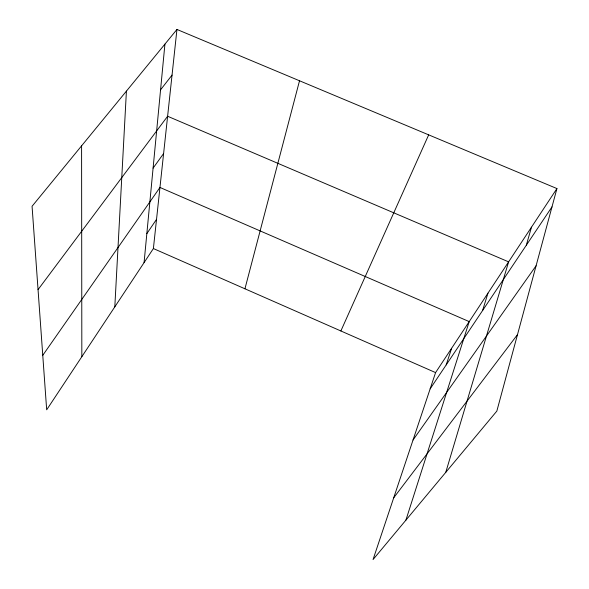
<?xml version="1.0" encoding="UTF-8"?>
<svg xmlns="http://www.w3.org/2000/svg" width="589" height="589" viewBox="0 0 589 589"><rect width="100%" height="100%" fill="white"/><g stroke="black" fill="none" stroke-linecap="round" stroke-linejoin="round"><path stroke-width="0.88" d="M114.811 306.854L126.414 91.133M144.069 262.635L164.927 44.123M176.95 29.45L32.064 206.283L46.678 409.819L153.39 248.551L176.95 29.45L556.936 188.568L496.844 411.078L373.058 559.55L435.58 372.601L556.936 188.568M244.936 288.794L299.514 80.774M526.316 245.23L531.477 227.177M445.77 472.334L508.609 261.855L167.615 116.254L38.049 289.648M482.575 310.558L487.957 293.175M405.909 520.146L469.212 321.601L159.958 187.449L42.769 355.314M446.19 364.9L451.63 348.261M340.869 330.966L428.674 134.859M430.139 388.865L551.981 206.901M146.838 233.634L156.534 219.351M413.036 440.012L536.086 265.779M153.088 168.123L163.609 153.53M393.71 497.793L517.495 334.618M160.561 89.83L172.04 75.105M153.39 248.551L435.58 372.601M81.591 145.836L81.834 356.691"/></g></svg>
